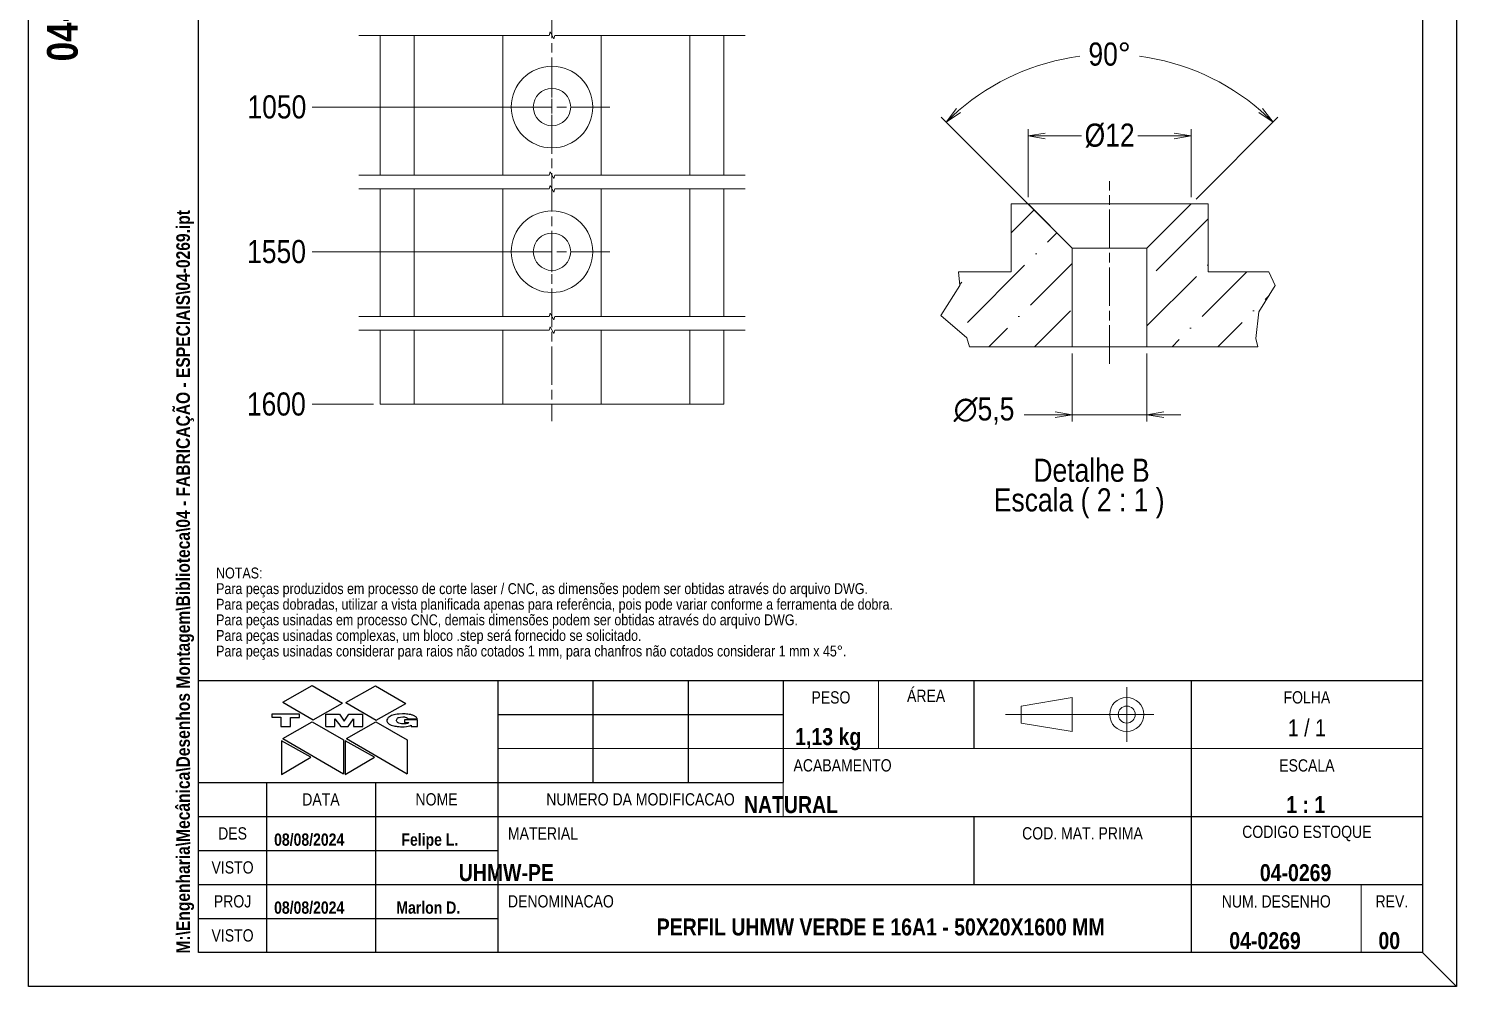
# Model space of a CAD drawing. Header units: millimetres. Extents: x 0 to 210, y 0 to 944.
# Drawn here: x 0 to 210, y 0 to 140.9 of the extents above; entities that cross this region are included whole.
import ezdxf
from ezdxf.enums import TextEntityAlignment as Align

# ---------------------------------------------------------------- set-up
doc = ezdxf.new("R2010")
doc.units = ezdxf.units.MM
doc.linetypes.add('CHAIN', pattern=[0.3543, 0.2362, -0.0295, 0.0591, -0.0295])
doc.layers.get('0').update_dxf_attribs({"lineweight": 25})
for name, color, linetype, lineweight in [('BORDA', 7, 'Continuous', 25), ('CONTORNO', 7, 'Continuous', 9), ('TMG - Bordas', 7, 'Continuous', 25), ('TMG - Simbolos', 7, 'Continuous', 18), ('TMG - Visível', 7, 'Continuous', 18)]:
    doc.layers.add(name, color=color, linetype=linetype, lineweight=lineweight)
for name, color, linetype, lineweight, true_color in [('TMG - Cota', 1, 'Continuous', 18, 0xff0000), ('TMG - Hachura', 7, 'Continuous', 9, 0xff8000), ('TMG - Laranja', 7, 'Continuous', 9, 0xf49800), ('TMG - Linha de Centro', 5, 'Continuous', 9, 0x0000ff), ('TMG - Linha de Quebra', 5, 'Continuous', 9, 0x0000ff), ('TMG - Marca de Centro', 5, 'Continuous', 9, 0x0000ff), ('TMG - Marrom', 7, 'Continuous', 9, 0x716f5f)]:
    doc.layers.add(name, color=color, linetype=linetype, lineweight=lineweight, true_color=true_color)
doc.styles.add('Estilo de texto113', font='')
doc.styles.add('Estilo de texto114', font='')
doc.styles.add('Estilo de texto118', font='')
doc.styles.add('Estilo de texto120', font='')
doc.styles.add('TMG - Cota', font='technic_.ttf')
doc.styles.add('TMG - Lista de Peças', font='technic_.ttf')
doc.styles.add('TMG - Tolerância', font='technic_.ttf')
doc.styles.get('Estilo de texto113').set_extended_font_data('Technic', bold=True)
doc.styles.get('Estilo de texto114').set_extended_font_data('Technic', bold=True)
doc.styles.get('Estilo de texto118').set_extended_font_data('Technic', bold=True)
doc.styles.get('Estilo de texto120').set_extended_font_data('Technic', bold=True)
doc.dimstyles.new('TMG - Cota', dxfattribs={"dimtxt": 3.4, "dimasz": 2.5, "dimexe": 1, "dimexo": 1, "dimgap": 0.8, "dimtad": 0, "dimtxsty": 'TMG - Cota', "dimblk": 'OPEN', "dimcen": 0.09, "dimdle": 10, "dimclrd": 256, "dimclre": 256, "dimclrt": 256, "dimadec": 0, "dimazin": 0, "dimtfac": 0.470588, "dimtmove": 0, "dimatfit": 3, "dimldrblk": 'Open-1', "dimfxl": 0, "dimtolj": 1, "dimtzin": 0, "dimlwd": -1, "dimlwe": -1, "dimarcsym": 0})
pattern_1 = [(45, (0, 0), (2.5257, 9.26089), [11.90625, -2.38125, 0, -2.38125])]

# ---------------------------------------------------------------- blocks, each defined once
blk = doc.blocks.new('Bordas BORDA A4')
at = {"layer": 'BORDA'}
for p, q in [((0, 297), (210, 297)), ((0, 0), (0, 297)), ((210, 297), (210, 0)), ((210, 0), (0, 0))]:
    blk.add_line(p, q, dxfattribs=at)
at = {"layer": 'BORDA', "lineweight": 30}
for p, q in [((25, 292), (205, 292)), ((25, 5), (25, 292)), ((205, 292), (205, 5)), ((205, 5), (25, 5))]:
    blk.add_line(p, q, dxfattribs=at)
at = {"layer": 'CONTORNO'}
for tag, p, height, style in [('STOCK_NUMBER_001', (7.22, 136.06), 4.5, 'Estilo de texto118'), ('FILENAME_AND_PATH_001', (23.73, 4.84), 2, 'Estilo de texto120')]:
    blk.add_attdef(tag, p, '', height=height, rotation=90, dxfattribs=dict(at, style=style))
blk = doc.blocks.new('Blocos de títulos LEGENDA TMG A4 A3')
at = {"layer": 'TMG - Bordas', "lineweight": 30}
blk.add_line((151.61, 80.53), (195.61, 80.53), dxfattribs=at)
at = {"layer": 'TMG - Laranja', "color": 30, "linetype": 'Continuous', "lineweight": 30, "true_color": 0xf49800}
for p, q in [((164.01, 92.36), (168.34, 94.82)), ((168.34, 94.82), (172.79, 92.22)), ((173.29, 92.29), (177.63, 94.75)), ((177.63, 94.75), (182.08, 92.16)), ((164.01, 92.36), (168.45, 89.76)), ((168.45, 89.76), (172.79, 92.22)), ((173.29, 92.29), (177.74, 89.69)), ((177.74, 89.69), (182.08, 92.16)), ((164.01, 87.01), (168.34, 89.47)), ((168.34, 89.47), (172.95, 86.79)), ((173.36, 87.01), (177.69, 89.47)), ((177.69, 89.47), (182.3, 86.79)), ((164.01, 87.01), (172.95, 81.81)), ((172.95, 86.79), (172.95, 81.81)), ((173.36, 87.01), (182.3, 81.81)), ((182.3, 86.79), (182.3, 81.81))]:
    blk.add_line(p, q, dxfattribs=at)
at = {"layer": 'TMG - Linha de Centro'}
for p, q in [((288.11, 94.53), (288.11, 86.53)), ((292.11, 90.53), (270.27, 90.53))]:
    blk.add_line(p, q, dxfattribs=at)
at = {"layer": 'TMG - Marrom', "color": 251, "linetype": 'Continuous', "lineweight": 30, "true_color": 0x716f5f}
for p, q in [((162.41, 90.58), (162.41, 90.12)), ((166.47, 90.58), (162.41, 90.58)), ((166.47, 90.09), (166.47, 90.58)), ((170.32, 88.77), (170.32, 90.58)), ((170.32, 90.58), (172.34, 90.58)), ((172.34, 90.58), (173.02, 89.53)), ((173.02, 89.53), (173.7, 90.58)), ((173.7, 90.58), (175.76, 90.58)), ((175.76, 88.77), (175.76, 90.58)), ((180.01, 90.38), (179.83, 90.29)), ((180.34, 90.49), (180.01, 90.38)), ((180.83, 90.57), (180.34, 90.49)), ((181.1, 90.58), (180.83, 90.57)), ((181.59, 90.61), (181.1, 90.58)), ((181.99, 90.62), (181.59, 90.61)), ((182.18, 90.6), (181.99, 90.62)), ((182.38, 90.57), (182.18, 90.6)), ((182.58, 90.55), (182.38, 90.57)), ((182.69, 90.53), (182.58, 90.55)), ((182.82, 90.51), (182.69, 90.53)), ((182.95, 90.46), (182.82, 90.51)), ((183.04, 90.44), (182.95, 90.46)), ((183.13, 90.42), (183.04, 90.44)), ((183.24, 90.38), (183.13, 90.42)), ((183.33, 90.33), (183.24, 90.38)), ((183.42, 90.29), (183.33, 90.33)), ((162.41, 90.12), (163.71, 90.12)), ((163.71, 90.12), (163.71, 88.77)), ((163.71, 88.77), (165.15, 88.77)), ((165.15, 88.77), (165.15, 90.09)), ((165.15, 90.09), (166.47, 90.09)), ((170.32, 88.77), (171.67, 88.77)), ((171.67, 88.77), (171.67, 89.91)), ((171.67, 89.91), (172.52, 88.77)), ((172.52, 88.77), (173.62, 88.77)), ((173.62, 88.77), (174.39, 89.87)), ((174.39, 89.87), (174.39, 88.77)), ((174.39, 88.77), (175.76, 88.77)), ((179.32, 89.76), (179.3, 89.67)), ((179.3, 89.67), (179.32, 89.54)), ((179.39, 89.91), (179.32, 89.76)), ((179.32, 89.54), (179.39, 89.36)), ((179.5, 90.07), (179.39, 89.91)), ((179.39, 89.36), (179.48, 89.25)), ((179.48, 89.25), (179.65, 89.12)), ((179.68, 90.21), (179.5, 90.07)), ((179.65, 89.12), (179.85, 89.01)), ((179.83, 90.29), (179.68, 90.21)), ((179.85, 89.01), (179.96, 88.97)), ((179.96, 88.97), (180.12, 88.92)), ((180.12, 88.92), (180.31, 88.86)), ((180.31, 88.86), (180.49, 88.81)), ((180.49, 88.81), (180.69, 88.79)), ((180.69, 88.79), (180.84, 88.77)), ((180.73, 89.72), (180.75, 89.8)), ((180.73, 89.61), (180.73, 89.72)), ((180.75, 89.52), (180.73, 89.61)), ((180.75, 89.8), (180.8, 89.91)), ((180.82, 89.43), (180.75, 89.52)), ((180.8, 89.91), (180.86, 89.98)), ((180.89, 89.36), (180.82, 89.43)), ((180.84, 88.77), (181.11, 88.75)), ((180.86, 89.98), (180.97, 90.07)), ((180.97, 89.3), (180.89, 89.36)), ((180.97, 90.07), (181.11, 90.11)), ((181.08, 89.25), (180.97, 89.3)), ((181.24, 89.21), (181.08, 89.25)), ((181.11, 90.11), (181.33, 90.16)), ((181.11, 88.75), (181.33, 88.73)), ((181.46, 89.17), (181.24, 89.21)), ((181.33, 90.16), (181.63, 90.18)), ((181.33, 88.73), (181.41, 88.73)), ((181.41, 88.73), (181.63, 88.73)), ((181.68, 89.14), (181.46, 89.17)), ((181.63, 90.18), (181.9, 90.18)), ((181.63, 88.73), (181.85, 88.73)), ((181.81, 89.14), (181.68, 89.14)), ((181.94, 89.14), (181.81, 89.14)), ((181.85, 88.73), (182.21, 88.77)), ((181.9, 90.18), (182.01, 90.16)), ((181.92, 89.74), (181.92, 89.36)), ((183.81, 89.74), (181.92, 89.74)), ((181.92, 89.36), (182.54, 89.36)), ((182.1, 89.17), (181.94, 89.14)), ((182.01, 90.16), (182.12, 90.11)), ((182.23, 89.19), (182.1, 89.17)), ((182.12, 90.11), (182.21, 90.08)), ((182.21, 90.08), (182.32, 90)), ((182.21, 88.77), (182.43, 88.79)), ((182.36, 89.23), (182.23, 89.19)), ((182.32, 90), (182.38, 89.91)), ((182.45, 89.28), (182.36, 89.23)), ((182.38, 89.91), (183.75, 89.91)), ((182.43, 88.79), (182.69, 88.88)), ((182.54, 89.36), (182.45, 89.28)), ((182.69, 88.88), (182.87, 88.95)), ((182.87, 88.95), (182.89, 88.77)), ((182.89, 88.77), (183.81, 88.77)), ((183.48, 90.25), (183.42, 90.29)), ((183.55, 90.2), (183.48, 90.25)), ((183.64, 90.13), (183.55, 90.2)), ((183.68, 90.07), (183.64, 90.13)), ((183.72, 90), (183.68, 90.07)), ((183.75, 89.96), (183.72, 90)), ((183.75, 89.91), (183.75, 89.96)), ((183.81, 88.77), (183.81, 89.74)), ((163.83, 86.68), (163.83, 81.73)), ((168.12, 84.26), (163.83, 86.68)), ((173.18, 86.68), (173.18, 81.73)), ((177.47, 84.26), (173.18, 86.68)), ((163.83, 81.73), (168.12, 84.26)), ((173.18, 81.73), (177.47, 84.26))]:
    blk.add_line(p, q, dxfattribs=at)
at = {"layer": 'TMG - Simbolos', "lineweight": 30}
for p, q in [((151.61, 95.53), (331.61, 95.53)), ((151.61, 55.53), (151.61, 95.53)), ((195.61, 95.53), (195.61, 55.53)), ((209.61, 95.53), (209.61, 80.53)), ((223.61, 95.53), (223.61, 80.53)), ((237.61, 95.53), (237.61, 80.53)), ((265.61, 95.53), (265.61, 85.53)), ((297.61, 95.53), (297.61, 55.53)), ((331.61, 95.53), (331.61, 55.53)), ((195.61, 90.53), (237.61, 90.53)), ((161.61, 80.53), (161.61, 55.53)), ((177.61, 80.53), (177.61, 55.53)), ((195.61, 80.53), (237.61, 80.53)), ((151.61, 75.53), (195.61, 75.53)), ((195.61, 75.53), (331.61, 75.53)), ((265.61, 75.53), (265.61, 65.53)), ((151.61, 70.53), (195.61, 70.53)), ((151.61, 65.53), (195.61, 65.53)), ((195.61, 65.53), (331.61, 65.53)), ((151.61, 60.53), (195.61, 60.53)), ((331.61, 55.53), (151.61, 55.53))]:
    blk.add_line(p, q, dxfattribs=at)
at = {"layer": 'TMG - Simbolos'}
for p, q in [((251.61, 95.53), (251.61, 85.53)), ((272.61, 91.78), (280.11, 93.03)), ((280.11, 93.03), (280.11, 88.03)), ((272.61, 89.28), (272.61, 91.78)), ((280.11, 88.03), (272.61, 89.28)), ((195.61, 85.53), (237.61, 85.53)), ((251.61, 85.53), (237.61, 85.53)), ((251.61, 85.53), (265.61, 85.53)), ((265.61, 85.53), (331.61, 85.53)), ((237.61, 80.53), (237.61, 75.53)), ((322.61, 65.53), (322.61, 55.53))]:
    blk.add_line(p, q, dxfattribs=at)
at = {"layer": 'TMG - Simbolos', "color": 7}
blk.add_line((331.61, 55.53), (336.61, 50.53), dxfattribs=at)
at = {"layer": 'TMG - Simbolos'}
for radius in [2.5, 1.25]:
    blk.add_circle((288.11, 90.53), radius, dxfattribs=at)
at = {"layer": 'TMG - Simbolos', "char_height": 1.8, "style": 'TMG - Tolerância'}
for s, insert, attachment_point in [('\\fTechnic|b0|i0;{\\H1.8000;ÁREA}', (258.61, 93.28), 5), ('\\fTechnic|b0|i0;{\\H1.8000;PESO}', (244.61, 93.03), 5), ('\\fTechnic|b0|i0;{\\H1.8000;FOLHA}', (314.61, 93.04), 5), ('\\fTechnic|b0|i0;{\\H1.8000;ACABAMENTO}', (239.11, 83.04), 4), ('\\fTechnic|b0|i0;{\\H1.8000;ESCALA}', (314.61, 83.03), 5), ('\\fTechnic|b0|i0;{\\H1.8000;DATA}', (169.61, 78.04), 5), ('\\fTechnic|b0|i0;{\\H1.8000;NOME}', (186.61, 78.04), 5), ('\\fTechnic|b0|i0;{\\H1.8000;NUMERO DA MODIFICACAO}', (216.61, 78.04), 5), ('\\fTechnic|b0|i0;{\\H1.8000;COD. MAT. PRIMA}', (281.61, 73.04), 5), ('\\fTechnic|b0|i0;{\\H1.8000;CODIGO ESTOQUE}', (314.61, 73.03), 5), ('\\fTechnic|b0|i0;{\\H1.8000;VISTO}', (156.61, 68.03), 5), ('\\fTechnic|b0|i0;{\\H1.8000;DENOMINACAO}', (197.11, 63.04), 4), ('\\fTechnic|b0|i0;{\\H1.8000;NUM. DESENHO}', (310.11, 63.03), 5), ('\\fTechnic|b0|i0;{\\H1.8000;REV.}', (327.11, 63.05), 5)]:
    blk.add_mtext(s, dxfattribs=dict(at, insert=insert, attachment_point=attachment_point))
at = {"layer": 'TMG - Simbolos', "style": 'TMG - Tolerância'}
for s, insert, char_height, width, attachment_point in [('\\fTechnic|b0|i0;{\\H2.5000;1 / 1}', (314.61, 88.55), 2.5, 40.009, 5), ('\\fTechnic|b0|i0;{\\H1.8000;DES}', (156.61, 73.03), 1.8, 6.6594, 5), ('\\fTechnic|b0|i0;{\\H1.8000;MATERIAL}', (197.11, 73.04), 1.8, 12.5739, 4), ('\\fTechnic|b0|i0;{\\H1.8000;PROJ}', (156.61, 63.04), 1.8, 6.6594, 5), ('\\fTechnic|b0|i0;{\\H1.8000;VISTO}', (156.61, 58.03), 1.8, 7.058, 5)]:
    blk.add_mtext(s, dxfattribs=dict(at, insert=insert, char_height=char_height, width=width, attachment_point=attachment_point))
at = {"layer": 'TMG - Simbolos'}
for tag, height, style, p in [('RLM_3', 1.8, 'Estilo de texto114', (202.61, 93.03)), ('RLM_6', 1.8, 'Estilo de texto114', (216.61, 93.03)), ('RLM_9', 1.8, 'Estilo de texto114', (230.61, 93.03)), ('ÁREA', 2.5, 'Estilo de texto113', (258.61, 88.53)), ('RLM_2', 1.8, 'Estilo de texto114', (202.61, 88.03)), ('RLM_5', 1.8, 'Estilo de texto114', (216.61, 88.03)), ('RLM_8', 1.8, 'Estilo de texto114', (230.61, 88.03)), ('RLM_1', 1.8, 'Estilo de texto114', (202.61, 83.03)), ('RLM_4', 1.8, 'Estilo de texto114', (216.61, 83.03)), ('RLM_7', 1.8, 'Estilo de texto114', (230.61, 83.03)), ('MATERIAL', 2.5, 'Estilo de texto113', (197.61, 68.53))]:
    blk.add_attdef(tag, text='', height=height, dxfattribs=dict(at, style=style)).set_placement(p, align=Align.TOP_CENTER)
for tag, p, height, style in [('MASS\\P2;_001', (239.36, 86.03), 2.5, 'Estilo de texto113'), ('ACABAMENTO_001', (231.82, 76.03), 2.5, 'Estilo de texto113'), ('Initial_View_Scale_001', (311.58, 76.03), 2.5, 'Estilo de texto113'), ('CHECKED_DATE_001', (162.72, 71.23), 1.8, 'Estilo de texto114'), ('DESIGNER_001', (181.44, 71.23), 1.8, 'Estilo de texto114'), ('MATERIAL_001', (189.88, 66.03), 2.5, 'Estilo de texto113'), ('STOCK_NUMBER_001', (307.7, 66.02), 2.5, 'Estilo de texto113'), ('ENG_APPROVAL_DATE_001', (162.72, 61.23), 1.8, 'Estilo de texto114'), ('PROJECT_001', (180.7, 61.23), 1.8, 'Estilo de texto114'), ('DESCRIPTION_001', (218.99, 58.03), 2.5, 'Estilo de texto113'), ('PART_NUMBER_001', (303.2, 56.02), 2.5, 'Estilo de texto113'), ('REVISION_NUMBER_001', (325.14, 56.03), 2.5, 'Estilo de texto113')]:
    blk.add_attdef(tag, p, '', height=height, dxfattribs=dict(at, style=style))
blk = doc.blocks.new('*D42')
at = {"layer": 'Defpoints', "color": 0, "transparency": 16777216}
for p in [(51.73, 943.89), (41.73, 129.34), (76.98, 129.34)]:
    blk.add_point(p, dxfattribs=at)
at = {"layer": 'TMG - Cota', "transparency": 16777216}
blk.add_line((75.98, 129.34), (41.73, 129.34), dxfattribs=at)
at = {"layer": 'TMG - Cota', "transparency": 16777216, "insert": (36.52, 129.34), "char_height": 3.4, "attachment_point": 5, "style": 'TMG - Cota'}
blk.add_mtext('\\A1;1050', dxfattribs=at)
blk = doc.blocks.new('_Open')
at = {"color": 0, "linetype": 'ByBlock', "lineweight": -2}
for p, q in [((-1, 0.167), (0, 0)), ((-1, -0.167), (0, 0)), ((0, 0), (-1, 0))]:
    blk.add_line(p, q, dxfattribs=at)
blk = doc.blocks.new('Open-1')
at = {"color": 0}
for p, q in [((0, 0), (-1, 0.25)), ((-1, 0), (0, 0)), ((-1, -0.25), (0, 0))]:
    blk.add_line(p, q, dxfattribs=at)
blk = doc.blocks.new('*D43')
at = {"layer": 'Defpoints', "color": 0, "transparency": 16777216}
for p in [(51.73, 943.89), (41.73, 108.06), (76.98, 108.06)]:
    blk.add_point(p, dxfattribs=at)
at = {"layer": 'TMG - Cota', "transparency": 16777216}
blk.add_line((75.98, 108.06), (41.73, 108.06), dxfattribs=at)
at = {"layer": 'TMG - Cota', "transparency": 16777216, "insert": (36.47, 108.06), "char_height": 3.4, "attachment_point": 5, "style": 'TMG - Cota'}
blk.add_mtext('\\A1;1550', dxfattribs=at)
blk = doc.blocks.new('*D44')
at = {"layer": 'Defpoints', "color": 0, "transparency": 16777216}
for p in [(51.73, 943.89), (41.73, 85.64), (51.73, 85.64)]:
    blk.add_point(p, dxfattribs=at)
at = {"layer": 'TMG - Cota', "transparency": 16777216}
blk.add_line((50.73, 85.64), (41.73, 85.64), dxfattribs=at)
at = {"layer": 'TMG - Cota', "transparency": 16777216, "insert": (36.44, 85.64), "char_height": 3.4, "attachment_point": 5, "style": 'TMG - Cota'}
blk.add_mtext('\\A1;1600', dxfattribs=at)
blk = doc.blocks.new('*D48')
at = {"layer": 'Defpoints', "color": 0, "transparency": 16777216}
for p in [(170.99, 125.09), (146.99, 115.09), (170.99, 115.09)]:
    blk.add_point(p, dxfattribs=at)
at = {"layer": 'TMG - Cota', "transparency": 16777216}
for p, q in [((146.99, 116.09), (146.99, 126.09)), ((170.99, 116.09), (170.99, 126.09)), ((149.49, 125.09), (154.84, 125.09)), ((168.49, 125.09), (163.14, 125.09))]:
    blk.add_line(p, q, dxfattribs=at)
at = {"layer": 'TMG - Cota', "transparency": 16777216, "xscale": 2.5, "yscale": 2.5, "zscale": 2.5, "rotation": 180}
blk.add_blockref('_Open', (146.99, 125.09), dxfattribs=at)
at = {"layer": 'TMG - Cota', "transparency": 16777216, "xscale": 2.5, "yscale": 2.5, "zscale": 2.5}
blk.add_blockref('_Open', (170.99, 125.09), dxfattribs=at)
at = {"layer": 'TMG - Cota', "transparency": 16777216, "insert": (158.99, 126.91), "char_height": 3.4, "attachment_point": 2, "style": 'TMG - Cota'}
blk.add_mtext('\\A1;\\fTechnic|b0|i0;{\\H3.4000;Ø12}', dxfattribs=at)
blk = doc.blocks.new('*D49')
at = {"layer": 'Defpoints', "color": 0, "transparency": 16777216}
for p in [(167.79, 135.93), (170.99, 115.09), (153.49, 108.59), (158.99, 103.09)]:
    blk.add_point(p, dxfattribs=at)
at = {"layer": 'TMG - Cota', "transparency": 16777216}
for p, q in [((152.78, 109.29), (134.24, 127.84)), ((171.7, 115.79), (183.74, 127.84))]:
    blk.add_line(p, q, dxfattribs=at)
for start, end in [(97.4378, 130.7861), (49.2139, 82.5622)]:
    blk.add_arc((158.99, 103.09), 34, start, end, dxfattribs=at)
at = {"layer": 'TMG - Cota', "transparency": 16777216, "xscale": 2.5, "yscale": 2.5, "zscale": 2.5}
for p, rotation in [((134.95, 127.13), 222.8930626979532), ((183.03, 127.13), 317.106937302048)]:
    blk.add_blockref('_Open', p, dxfattribs=dict(at, rotation=rotation))
at = {"layer": 'TMG - Cota', "transparency": 16777216, "insert": (158.99, 138.83), "char_height": 3.4, "attachment_point": 2, "style": 'TMG - Cota'}
blk.add_mtext('\\A1;90°', dxfattribs=at)
blk = doc.blocks.new('*D50')
at = {"layer": 'Defpoints', "color": 0, "transparency": 16777216}
for p in [(153.49, 94.09), (164.49, 94.09), (164.49, 84.09)]:
    blk.add_point(p, dxfattribs=at)
at = {"layer": 'TMG - Cota', "transparency": 16777216}
for p, q in [((153.49, 93.09), (153.49, 83.09)), ((164.49, 93.09), (164.49, 83.09)), ((150.99, 84.09), (146.41, 84.09)), ((164.49, 84.09), (153.49, 84.09)), ((166.99, 84.09), (169.49, 84.09))]:
    blk.add_line(p, q, dxfattribs=at)
at = {"layer": 'TMG - Cota', "transparency": 16777216, "xscale": 2.5, "yscale": 2.5, "zscale": 2.5}
blk.add_blockref('_Open', (153.49, 84.09), dxfattribs=at)
at = {"layer": 'TMG - Cota', "transparency": 16777216, "xscale": 2.5, "yscale": 2.5, "zscale": 2.5, "rotation": 180}
blk.add_blockref('_Open', (164.49, 84.09), dxfattribs=at)
at = {"layer": 'TMG - Cota', "transparency": 16777216, "insert": (140.52, 86.64), "char_height": 3.4, "attachment_point": 2, "style": 'TMG - Cota'}
blk.add_mtext('\\A1;{\\fAIGDT|b0|i0;\\ln}\\fTechnic|b0|i0;{\\H3.4000;5,5}', dxfattribs=at)

msp = doc.modelspace()

# ---------------------------------------------------------------- hatches: boundary and pattern name
at = {"layer": 'TMG - Hachura'}
h = msp.add_hatch(dxfattribs=at)
h.set_pattern_fill('ANSI36', color=256, scale=38.1, style=0)
h.set_pattern_definition(pattern_1)
h.paths.add_polyline_path([(138.362, 94.087), (137.979, 95.38), (134.184, 98.685), (136.956, 103.088), (136.768, 105.087), (144.49, 105.087), (144.49, 115.087), (146.99, 115.087), (153.49, 108.587), (153.49, 94.087)])
h = msp.add_hatch(dxfattribs=at)
h.set_pattern_fill('ANSI36', color=256, scale=38.1, style=0)
h.set_pattern_definition(pattern_1)
h.paths.add_polyline_path([(182.425, 105.087), (183.364, 103.088), (180.96, 99.243), (180.519, 95.311), (180.777, 94.087), (164.49, 94.087), (164.49, 108.587), (170.99, 115.087), (173.49, 115.087), (173.49, 105.087)])

# ---------------------------------------------------------------- linework, layer by layer
at = {"layer": 'TMG - Linha de Centro', "linetype": 'CHAIN', "ltscale": 23.990969}
for p, q in [((76.981, 204.629), (76.981, 83.142)), ((158.99, 91.587), (158.99, 118.454))]:
    msp.add_line(p, q, dxfattribs=at)
at = {"layer": 'TMG - Linha de Quebra'}
for p, q in [((136.956, 103.088), (136.768, 105.087)), ((182.425, 105.087), (183.364, 103.088)), ((134.184, 98.685), (136.956, 103.088)), ((183.364, 103.088), (180.96, 99.243)), ((180.96, 99.243), (180.519, 95.311)), ((137.979, 95.38), (134.184, 98.685)), ((138.362, 94.087), (137.979, 95.38)), ((180.519, 95.311), (180.777, 94.087))]:
    msp.add_line(p, q, dxfattribs=at)
at = {"layer": 'TMG - Linha de Quebra', "flags": 128}
for points in [[(48.556, 139.882), (76.559, 139.882), (76.693, 140.382), (77.27, 139.382), (77.404, 139.882), (105.406, 139.882)], [(48.556, 119.316), (76.559, 119.316), (76.693, 119.816), (77.27, 118.816), (77.404, 119.316), (105.406, 119.316)], [(48.556, 117.316), (76.559, 117.316), (76.693, 117.816), (77.27, 116.816), (77.404, 117.316), (105.406, 117.316)], [(48.556, 98.535), (76.559, 98.535), (76.693, 99.035), (77.27, 98.035), (77.404, 98.535), (105.406, 98.535)], [(48.556, 96.535), (76.559, 96.535), (76.693, 97.035), (77.27, 96.035), (77.404, 96.535), (105.406, 96.535)]]:
    msp.add_lwpolyline(points, dxfattribs=at)
at = {"layer": 'TMG - Marca de Centro', "linetype": 'CHAIN', "ltscale": 6.667144}
for p, q in [((76.981, 132.337), (76.981, 126.337)), ((76.981, 111.06), (76.981, 105.06))]:
    msp.add_line(p, q, dxfattribs=at)
at = {"layer": 'TMG - Marca de Centro', "linetype": 'CHAIN', "ltscale": 23.990969}
for p, q in [((85.481, 129.337), (68.481, 129.337)), ((85.481, 108.06), (68.481, 108.06))]:
    msp.add_line(p, q, dxfattribs=at)
at = {"layer": 'TMG - Visível'}
for p, q in [((51.731, 139.882), (51.731, 119.316)), ((56.731, 139.882), (56.731, 119.316)), ((69.731, 139.882), (69.731, 119.316)), ((84.231, 139.882), (84.231, 119.316)), ((97.231, 139.882), (97.231, 119.316)), ((102.231, 139.882), (102.231, 119.316)), ((51.731, 117.316), (51.731, 98.535)), ((56.731, 117.316), (56.731, 98.535)), ((69.731, 117.316), (69.731, 98.535)), ((84.231, 117.316), (84.231, 98.535)), ((97.231, 117.316), (97.231, 98.535)), ((102.231, 117.316), (102.231, 98.535)), ((146.99, 115.087), (144.49, 115.087)), ((144.49, 115.087), (144.49, 105.087)), ((153.49, 108.587), (146.99, 115.087)), ((146.99, 115.087), (170.99, 115.087)), ((170.99, 115.087), (164.49, 108.587)), ((173.49, 115.087), (170.99, 115.087)), ((173.49, 105.087), (173.49, 115.087)), ((153.49, 94.087), (153.49, 108.587)), ((164.49, 108.587), (153.49, 108.587)), ((164.49, 108.587), (164.49, 94.087)), ((144.49, 105.087), (136.768, 105.087)), ((182.425, 105.087), (173.49, 105.087)), ((51.731, 96.535), (51.731, 85.642)), ((56.731, 96.535), (56.731, 85.642)), ((69.731, 96.535), (69.731, 85.642)), ((84.231, 96.535), (84.231, 85.642)), ((97.231, 96.535), (97.231, 85.642)), ((102.231, 96.535), (102.231, 85.642)), ((138.362, 94.087), (153.49, 94.087)), ((164.49, 94.087), (153.49, 94.087)), ((164.49, 94.087), (180.777, 94.087)), ((56.731, 85.642), (51.731, 85.642)), ((69.731, 85.642), (56.731, 85.642)), ((84.231, 85.642), (69.731, 85.642)), ((97.231, 85.642), (84.231, 85.642)), ((102.231, 85.642), (97.231, 85.642))]:
    msp.add_line(p, q, dxfattribs=at)
for centre, radius in [((76.981, 129.337), 6), ((76.981, 129.337), 2.75), ((76.981, 108.06), 6), ((76.981, 108.06), 2.75)]:
    msp.add_circle(centre, radius, dxfattribs=at)

# ---------------------------------------------------------------- block references
for name, p, values in [('Bordas BORDA A4', (0, 0), {'STOCK_NUMBER_001': '04-0269', 'FILENAME_AND_PATH_001': 'M:\\Engenharia\\Mecânica\\Desenhos Montagem\\Biblioteca\\04 - FABRICAÇÃO - ESPECIAIS\\04-0269.ipt'}), ('Blocos de títulos LEGENDA TMG A4 A3', (-126.608, -50.534), {'PART_NUMBER_001': '04-0269', 'STOCK_NUMBER_001': '04-0269', 'Initial_View_Scale_001': '1 : 1', 'MATERIAL_001': 'UHMW-PE', 'DESCRIPTION_001': 'PERFIL UHMW VERDE E 16A1 - 50X20X1600 MM', 'DESIGNER_001': 'Felipe L.', 'PROJECT_001': 'Marlon D.', 'CHECKED_DATE_001': '08/08/2024', 'ENG_APPROVAL_DATE_001': '08/08/2024', 'REVISION_NUMBER_001': '00', 'MASS\\P2;_001': '1,13 kg', 'ACABAMENTO_001': 'NATURAL'})]:
    msp.add_blockref(name, p).add_auto_attribs(values)

# ---------------------------------------------------------------- texts
at = {"layer": 'TMG - Simbolos', "char_height": 3.4, "attachment_point": 7, "style": 'TMG - Cota'}
for s, insert in [('Detalhe B', (147.78, 74.173)), ('Escala ( 2 : 1 )', (141.957, 68.838))]:
    msp.add_mtext(s, dxfattribs=dict(at, insert=insert))
at = {"layer": 'TMG - Simbolos', "insert": (27.583, 48.037), "char_height": 1.6, "width": 134.41698, "attachment_point": 7, "line_spacing_factor": 0.860529, "style": 'TMG - Lista de Peças'}
msp.add_mtext('\\fTechnic|b0|i0;{\\H1.6000;NOTAS: \\P}\\fTechnic|b0|i0;{\\H1.6000;Para peças produzidos em processo de corte laser / CNC, as dimensões podem ser obtidas através do arquivo DWG.\\P}\\fTechnic|b0|i0;{\\H1.6000;Para peças dobradas, utilizar a vista planificada apenas para referência, pois pode variar conforme a ferramenta de dobra.\\P}\\fTechnic|b0|i0;{\\H1.6000;Para peças usinadas em processo CNC, demais dimensões podem ser obtidas através do arquivo DWG.\\P}\\fTechnic|b0|i0;{\\H1.6000;Para peças usinadas complexas, um bloco .step será fornecido se solicitado.\\P}\\fTechnic|b0|i0;{\\H1.6000;Para peças usinadas considerar para raios não cotados 1 mm, para chanfros não cotados considerar 1 mm x 45°.}', dxfattribs=at)

# ---------------------------------------------------------------- dimensions: what is measured, and where the dimension line sits
at = {"layer": 'TMG - Cota'}
for feature_location, offset, text, picture, middle in [((51.731, 85.642), (-10, 0), '1600', '*D44', (36.435, 85.642)), ((76.981, 108.06), (-35.25, 0), '1550', '*D43', (36.47, 108.06)), ((76.981, 129.337), (-35.25, 0), '1050', '*D42', (36.522, 129.337))]:
    dim = msp.add_ordinate_dim(feature_location=feature_location, offset=offset, dtype=0, origin=(51.731, 943.885), text=text, dimstyle='TMG - Cota', override={"dimgap": 0.8, "dimtad": 0, "dimdec": 2, "dimtol": 0, "dimlim": 0, "dimtp": 0, "dimtm": 0, "dimtdec": 2}, dxfattribs=at)
    dim.commit()
    dim.dimension.update_dxf_attribs({"geometry": picture, "text_midpoint": middle})
dim = msp.add_angular_dim_3p(base=(167.79, 135.928), center=(158.99, 103.087), p1=(170.99, 115.087), p2=(153.49, 108.587), dimstyle='TMG - Cota', override={"dimgap": 0.8, "dimadec": 0, "dimtol": 0, "dimlim": 0, "dimtp": 0, "dimtm": 0, "dimtdec": 2}, dxfattribs=at)
dim.commit()
dim.dimension.update_dxf_attribs({"geometry": '*D49', "text_midpoint": (158.99, 137.087), "dimtype": 165})
dim = msp.add_linear_dim(base=(170.99, 125.087), p1=(146.99, 115.087), p2=(170.99, 115.087), angle=180, text='\\fTechnic|b0|i0;{\\H3.4000;Ø<>}', dimstyle='TMG - Cota', override={"dimgap": 0.8, "dimdec": 2, "dimlfac": 0.5, "dimtol": 0, "dimlim": 0, "dimtp": 0, "dimtm": 0, "dimtdec": 2, "dimtofl": 0, "dimatfit": 1}, dxfattribs=at)
dim.commit()
dim.dimension.update_dxf_attribs({"geometry": '*D48', "text_midpoint": (158.99, 125.087), "dimtype": 160})
dim = msp.add_linear_dim(base=(164.49, 84.087), p1=(153.49, 94.087), p2=(164.49, 94.087), text='{\\fAIGDT|b0|i0;\\ln}\\fTechnic|b0|i0;{\\H3.4000;<>}', dimstyle='TMG - Cota', override={"dimgap": 0.8, "dimdec": 2, "dimlfac": 0.5, "dimtol": 0, "dimlim": 0, "dimtp": 0, "dimtm": 0, "dimtdec": 2, "dimtofl": 1, "dimatfit": 1}, dxfattribs=at)
dim.commit()
dim.dimension.update_dxf_attribs({"geometry": '*D50', "text_midpoint": (140.516, 84.087), "dimtype": 160})

doc.saveas('drawing.dxf')
